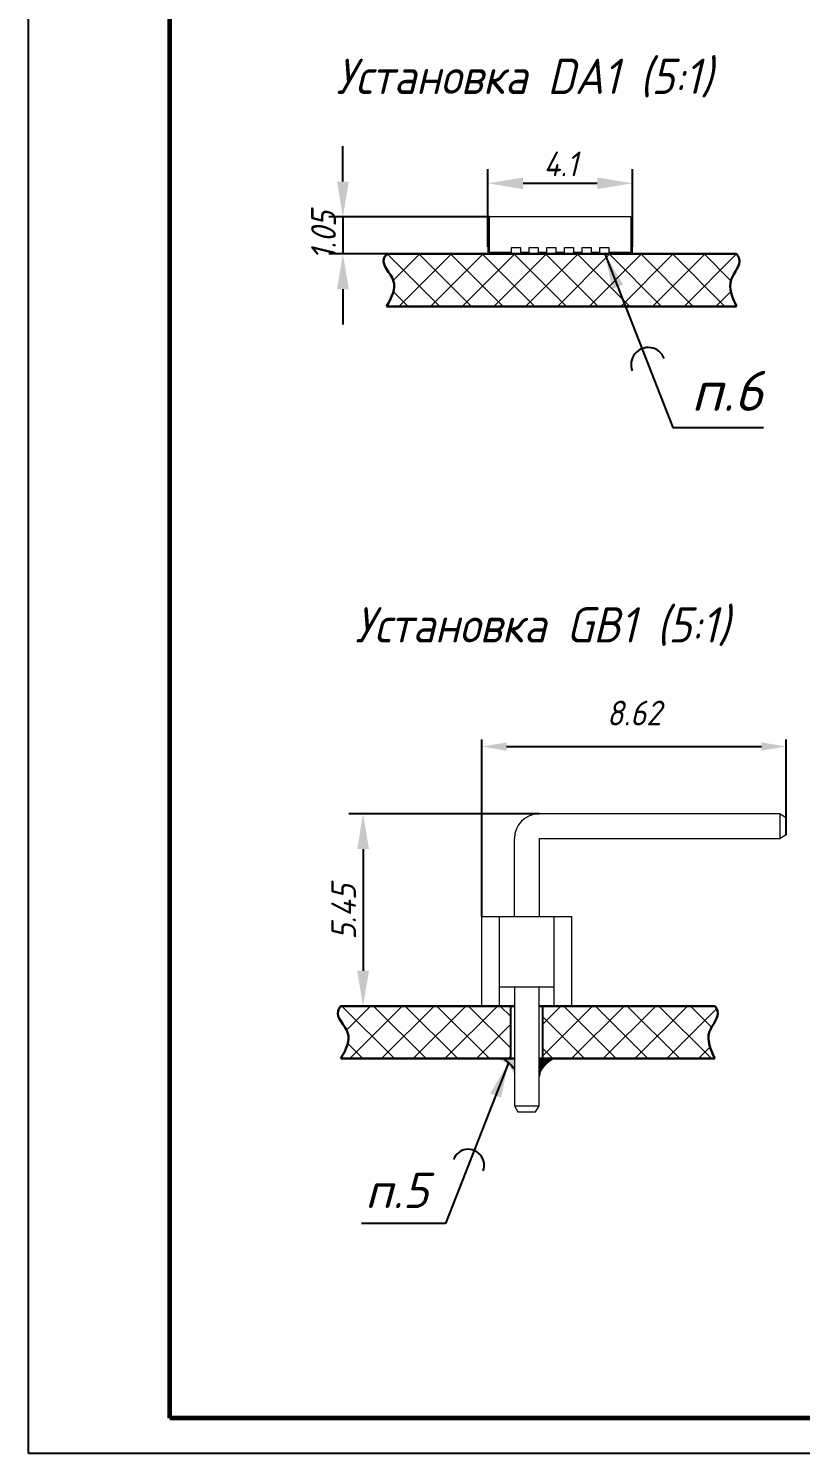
# Model space of a CAD drawing. Header units: millimetres. Extents: x 143 to 740, y 82 to 502.
# Drawn here: x 142.5 to 251.9, y 82 to 284.1 of the extents above; entities that cross this region are included whole.
import ezdxf

# ---------------------------------------------------------------- set-up
doc = ezdxf.new("R2010")
doc.units = ezdxf.units.MM
doc.header["$LTSCALE"] = 0.5
doc.layers.get('0').update_dxf_attribs({"lineweight": 60})
doc.layers.get('Defpoints').update_dxf_attribs({"color": 5})
doc.layers.add('BOTTOM', color=3, linetype='Continuous', lineweight=60)
doc.styles.add('MyStyle', font='isocpeur.ttf', dxfattribs={"oblique": 15})
doc.styles.get("Standard").update_dxf_attribs({"font": 'isocpeui.ttf', "width": 0.9})
doc.styles.add('Шрифт1', font='isocpeur.ttf', dxfattribs={"height": 3.5})
doc.dimstyles.new('ISO-25', dxfattribs={"dimtxt": 3.5, "dimasz": 3.5, "dimexe": 2, "dimexo": 0, "dimgap": 1, "dimtad": 1, "dimtoh": 1, "dimdec": 0, "dimtxsty": 'Standard', "dimcen": 2.5, "dimadec": 0, "dimazin": 0, "dimtfac": 1, "dimtdec": 0, "dimtmove": 0, "dimatfit": 3, "dimldrblk": 'DOTSMALL', "dimfxl": 1, "dimarcsym": 0})
doc.dimstyles.new('MY', dxfattribs={"dimtxt": 3.5, "dimasz": 3, "dimexe": 2, "dimexo": 0, "dimgap": 1, "dimtad": 1, "dimzin": 9, "dimdsep": 46, "dimtxsty": 'MyStyle', "dimcen": -1, "dimclrd": 256, "dimclre": 256, "dimclrt": 256, "dimadec": 0, "dimazin": 0, "dimtfac": 1, "dimtmove": 0, "dimatfit": 2, "dimfxl": 1, "dimtolj": 1, "dimtzin": 9, "dimarcsym": 0})
doc.dimstyles.new('Standart', dxfattribs={"dimtxt": 5, "dimasz": 5, "dimexe": 2, "dimexo": 0, "dimgap": 1, "dimtad": 1, "dimtoh": 1, "dimdec": 0, "dimtxsty": 'Standard', "dimcen": 2.5, "dimadec": 0, "dimazin": 0, "dimtfac": 1, "dimtdec": 0, "dimtmove": 0, "dimatfit": 3, "dimldrblk": 'DOTSMALL', "dimfxl": 1, "dimarcsym": 0})

# ---------------------------------------------------------------- blocks, each defined once
blk = doc.blocks.new('*D48')
at = {"color": 0, "lineweight": -2, "transparency": 16777216}
for p, q in [((206.7431726562955, 158.1874403170565), (206.7431726562955, 183.2644678070987)), ((210.2431726562955, 182.2644678070987), (246.3431726562955, 182.2644678070987)), ((249.8431726562955, 169.7374403170565), (249.8431726562955, 183.2644678070987))]:
    blk.add_line(p, q, dxfattribs=at)
at = {"color": 0, "transparency": 16777216}
for points in [[(210.2431726562955, 182.847801140432), (210.2431726562955, 181.6811344737654), (206.7431726562955, 182.2644678070987)], [(246.3431726562955, 182.847801140432), (246.3431726562955, 181.6811344737654), (249.8431726562955, 182.2644678070987)]]:
    blk.add_solid(points, dxfattribs=at)
at = {"layer": 'Defpoints', "color": 0, "transparency": 16777216}
for p in [(249.8431726562955, 182.2644678070987), (249.8431726562955, 169.7274403170565), (206.7431726562955, 158.1774403170566)]:
    blk.add_point(p, dxfattribs=at)
at = {"color": 0, "lineweight": -3, "transparency": 16777216, "insert": (228.2931726562955, 187.0144678070987), "char_height": 3.5, "attachment_point": 5}
blk.add_mtext('8.62', dxfattribs=at)
blk = doc.blocks.new('_DotSmall')
at = {"color": 0, "linetype": 'ByBlock', "const_width": 0.5}
blk.add_lwpolyline([(-0.0625, 0, 1), (0.0625, 0, 1)], format="xyb", close=True, dxfattribs=at)
blk = doc.blocks.new('*D49')
at = {"color": 0, "lineweight": -2, "transparency": 16777216}
for p, q in [((214.8431726562955, 172.7274403170566), (187.9018251042631, 172.7274403170566)), ((189.9018251042631, 167.7274403170566), (189.9018251042631, 150.4774403170566)), ((206.7431726562955, 145.4774403170566), (187.9018251042631, 145.4774403170566))]:
    blk.add_line(p, q, dxfattribs=at)
at = {"color": 0, "transparency": 16777216}
for points in [[(189.0684917709297, 167.7274403170566), (190.7351584375964, 167.7274403170566), (189.9018251042631, 172.7274403170566)], [(189.0684917709297, 150.4774403170566), (190.7351584375964, 150.4774403170566), (189.9018251042631, 145.4774403170566)]]:
    blk.add_solid(points, dxfattribs=at)
at = {"layer": 'Defpoints', "color": 0, "transparency": 16777216}
for p in [(214.8431726562955, 172.7274403170566), (189.9018251042631, 145.4774403170566), (206.7431726562955, 145.4774403170566)]:
    blk.add_point(p, dxfattribs=at)
at = {"color": 0, "lineweight": -3, "transparency": 16777216, "insert": (187.151825104263, 158.827031250499), "char_height": 5, "attachment_point": 5, "rotation": 90}
blk.add_mtext('{\\H0.7x;5.45}', dxfattribs=at)
blk = doc.blocks.new('*D50')
at = {"color": 0, "lineweight": -2, "transparency": 16777216}
for p, q in [((207.5688060147039, 253.0947362001019), (207.5688060147039, 264.108006654368)), ((228.0688060147045, 253.0947362001019), (228.0688060147045, 264.108006654368)), ((212.5688060147039, 262.108006654368), (223.0688060147045, 262.108006654368))]:
    blk.add_line(p, q, dxfattribs=at)
at = {"color": 0, "transparency": 16777216}
for points in [[(212.5688060147039, 262.9413399877013), (212.5688060147039, 261.2746733210347), (207.5688060147039, 262.108006654368)], [(223.0688060147045, 262.9413399877013), (223.0688060147045, 261.2746733210347), (228.0688060147045, 262.108006654368)]]:
    blk.add_solid(points, dxfattribs=at)
at = {"layer": 'Defpoints', "color": 0, "transparency": 16777216}
for p in [(228.0688060147045, 262.108006654368), (207.5688060147039, 253.0947362001019), (228.0688060147045, 253.0947362001019)]:
    blk.add_point(p, dxfattribs=at)
at = {"color": 0, "lineweight": -3, "transparency": 16777216, "insert": (217.901557322507, 264.858006654368), "char_height": 5, "attachment_point": 5}
blk.add_mtext('{\\H0.7x;4.1}', dxfattribs=at)
blk = doc.blocks.new('*D51')
at = {"color": 0, "lineweight": -2, "transparency": 16777216}
for p, q in [((187.0458620024217, 262.3573932423177), (187.0458620024217, 267.3573932423177)), ((207.8188060147039, 257.3573932423177), (185.0458620024217, 257.3573932423177)), ((187.0458620024217, 257.3573932423177), (187.0458620024217, 252.0947362001019)), ((207.5688060147039, 252.0947362001019), (185.0458620024217, 252.0947362001019)), ((187.0458620024217, 247.0947362001019), (187.0458620024217, 242.0947362001019))]:
    blk.add_line(p, q, dxfattribs=at)
at = {"color": 0, "lineweight": -3, "transparency": 16777216}
for points in [[(186.2125286690884, 262.3573932423177), (187.8791953357551, 262.3573932423177), (187.0458620024217, 257.3573932423177)], [(186.2125286690884, 247.0947362001019), (187.8791953357551, 247.0947362001019), (187.0458620024217, 252.0947362001019)]]:
    blk.add_solid(points, dxfattribs=at)
at = {"layer": 'Defpoints', "color": 0, "lineweight": -3, "transparency": 16777216}
for p in [(207.8188060147039, 257.3573932423177), (187.0458620024217, 252.0947362001019), (207.5688060147039, 252.0947362001019)]:
    blk.add_point(p, dxfattribs=at)
at = {"color": 0, "lineweight": -3, "transparency": 16777216, "insert": (184.2958620024217, 254.7260647212098), "char_height": 5, "attachment_point": 5, "rotation": 90}
blk.add_mtext('{\\H0.7x;1.05}', dxfattribs=at)

msp = doc.modelspace()

# ---------------------------------------------------------------- hatches: boundary and pattern name
at = {"lineweight": 0}
h = msp.add_hatch(dxfattribs=at)
h.set_pattern_fill('ANSI37', color=256)
h.set_pattern_definition([(45, (112.5521939935732, 112.8324738309689), (-2.245064030267288, 2.245064030267288), []), (135, (112.5521939935732, 112.8324738309689), (-2.245064030267288, -2.245064030267288), [])])
edge = h.paths.add_edge_path()
edge.add_line((217.8188513127501, 244.644736988157), (242.8188513127501, 244.6447378109333))
edge.add_spline(control_points=[(242.8188513127501, 244.6447378109333), (242.2095405512281, 245.9310921725875), (241.1092656447377, 248.25395189272), (243.7492802027537, 250.7204452920953), (242.9750171300294, 251.8640723102726), (242.8188511225746, 252.0947376638687)], knot_values=[0, 0, 0, 0, 3.901787663477185, 7.045729909405215, 7.840066164668798, 7.840066164668798, 7.840066164668798, 7.840066164668798], degree=3, periodic=0)
edge.add_line((242.8188512635844, 252.0947374506117), (217.8188513127501, 252.0947368108249))
edge.add_line((217.8188513127501, 252.0947368108249), (193.2188513002875, 252.0947361812748))
edge.add_spline(control_points=[(193.2188513127501, 252.0947362001019), (193.061998212634, 251.8635179952948), (192.2446092609164, 250.6585994702199), (195.2420864749394, 248.2260147182865), (193.9223758662269, 245.8900276113364), (193.2188513127501, 244.6447362001019)], knot_values=[0, 0, 0, 0, 0.7943362552635832, 4.139425223477505, 7.958648658845602, 7.958648658845602, 7.958648658845602, 7.958648658845602], degree=3, periodic=0)
edge.add_line((193.2188513127501, 244.6447362001019), (217.8188513127501, 244.644736988157))
h = msp.add_hatch(dxfattribs=at)
h.set_pattern_fill('ANSI37', color=256)
h.set_pattern_definition([(45, (822.0378205155239, -58.62028516389773), (-2.245064030267288, 2.245064030267288), []), (135, (822.0378205155239, -58.62028516389773), (-2.245064030267288, -2.245064030267288), [])])
edge = h.paths.add_edge_path()
edge.add_spline(control_points=[(186.7431726562954, 145.4774403170566), (186.5863195561793, 145.2462221122495), (185.7689306044617, 144.0413035871746), (188.7664078184847, 141.6087188352411), (187.4466972097723, 139.2727317282911), (186.7431726562954, 138.0274403170566)], knot_values=[0, 0, 0, 0, 0.7943362552635832, 4.139425223477505, 7.958648658845602, 7.958648658845602, 7.958648658845602, 7.958648658845602], degree=3, periodic=0)
edge.add_line((186.7431726562955, 138.0274403170566), (210.7943392572761, 138.02744108753))
edge.add_line((210.7943392572761, 138.02744108753), (210.7943392572761, 145.4774409137342))
edge.add_line((210.7943392572761, 145.4774409137342), (209.2431726562955, 145.4774408740376))
edge.add_line((209.2431726562955, 145.4774408740376), (209.2431726562955, 145.4774403170566))
edge.add_line((209.2431726562955, 145.4774403170566), (206.7431726562955, 145.4774403170566))
edge.add_line((206.7431726562955, 145.4774403170566), (186.7431726435278, 145.4774402982295))
edge = h.paths.add_edge_path()
edge.add_spline(control_points=[(239.7431726562954, 138.027442014899), (239.1338618947734, 139.3137963765532), (238.0335869882831, 141.6366560966856), (240.6736015462989, 144.103149496061), (239.8993384735748, 145.2467765142383), (239.7431724661199, 145.4774418678343)], knot_values=[0, 0, 0, 0, 3.901787663477185, 7.045729909405215, 7.840066164668798, 7.840066164668798, 7.840066164668798, 7.840066164668798], degree=3, periodic=0)
edge.add_line((239.7431726104495, 145.4774416545774), (219.4431726562955, 145.4774411350705))
edge.add_line((219.4431726562955, 145.4774411350705), (219.4431726562955, 145.4774403170566))
edge.add_line((219.4431726562955, 145.4774403170566), (216.9431726562955, 145.4774403170566))
edge.add_line((216.9431726562955, 145.4774403170566), (215.3182707033111, 145.4774408589174))
edge.add_line((215.3182707033111, 145.4774408589174), (215.3182707033111, 138.027441232453))
edge.add_line((215.3182707033111, 138.027441232453), (239.7431726562954, 138.027442014899))
h = msp.add_hatch(color=256)
h.dxf.hatch_style = 1
edge = h.paths.add_edge_path()
edge.add_line((211.3431726562955, 138.0274411051117), (208.8264437035277, 138.0246047957044))
edge.add_arc((207.9099451315149, 134.5470794120378), 3.596269237216128, 16.551857714373227, 75.2354782247042, ccw=False)
edge.add_line((211.3571931830402, 135.5715955406577), (211.3431726562955, 138.0274411051117))
h = msp.add_hatch(color=256)
h.dxf.hatch_style = 1
edge = h.paths.add_edge_path()
edge.add_line((217.0816466272809, 138.0154911493482), (214.8431726562955, 138.0274412172334))
edge.add_line((214.8431726562955, 138.0274412172334), (214.8510546755524, 135.5517718494125))
edge.add_arc((218.9734755114162, 134.0610532776112), 4.383673734241315, 115.5667567346853, 160.1193802779348, ccw=False)

# ---------------------------------------------------------------- linework, layer by layer
for p, q in [((162.5070646535478, 87.04774024801281), (162.507064653548, 497.0477402480128)), ((734.5070646535478, 87.0477402480128), (162.5070646535478, 87.04774024801281))]:
    msp.add_line(p, q)
at = {"color": 7, "linetype": 'Continuous', "lineweight": 15}
for p, q in [((207.8188060147039, 252.3573932423177), (207.8188060147039, 257.3573932423177)), ((227.8188060147045, 257.3573932423177), (207.8188060147039, 257.3573932423177)), ((227.8188060147045, 257.3573932423177), (227.8188060147045, 252.3573932423177)), ((207.5688060147039, 253.0947362001019), (207.5688060147039, 252.0947362001019)), ((207.5688060147039, 253.0947362001019), (207.8188060147039, 253.0947362001019)), ((210.9438060147044, 252.9892038634808), (212.1938060147044, 252.9892038634808)), ((210.9438060147044, 252.0947364929561), (210.9438060147044, 252.9892038634808)), ((212.1938060147044, 252.9892038634808), (212.1938060147044, 252.0947365249455)), ((213.4438060147045, 252.9892038634808), (214.6938060147045, 252.9892038634808)), ((213.4438060147045, 252.0947365569348), (213.4438060147045, 252.9892038634808)), ((214.6938060147045, 252.9892038634808), (214.6938060147045, 252.0947365889241)), ((215.9438060147045, 252.9892038634808), (217.1938060147044, 252.9892038634808)), ((215.9438060147045, 252.0947366209135), (215.9438060147045, 252.9892038634808)), ((217.1938060147044, 252.9892038634808), (217.1938060147044, 252.0947366529028)), ((218.4438060147044, 252.9892038634808), (219.6938060147044, 252.9892038634808)), ((218.4438060147044, 252.0947366848922), (218.4438060147044, 252.9892038634808)), ((219.6938060147044, 252.9892038634808), (219.6938060147044, 252.0947367168815)), ((220.9438060147044, 252.9892038634808), (222.1938060147044, 252.9892038634808)), ((220.9438060147044, 252.0947367488708), (220.9438060147044, 252.9892038634808)), ((222.1938060147044, 252.9892038634808), (222.1938060147044, 252.0947367808602)), ((223.4438060147044, 252.9892038634808), (224.6938060147044, 252.9892038634808)), ((223.4438060147044, 252.0947368128495), (223.4438060147044, 252.9892038634808)), ((224.6938060147044, 252.9892038634808), (224.6938060147044, 252.0947368448388)), ((227.8188060147045, 253.1073932423177), (228.0688060147045, 253.1073932423177)), ((228.0688060147045, 252.1073932423177), (228.0688060147045, 253.1073932423177)), ((207.5688060147039, 252.0947362001019), (209.818806014704, 252.0947362001019)), ((207.8188060147039, 252.3573932423177), (210.9438060147044, 252.3573932423177)), ((209.818806014704, 252.0947362001019), (209.818806014704, 252.3573932423177)), ((212.1938060147044, 252.3573932423177), (213.4438060147045, 252.3573932423177)), ((212.1938060147045, 252.1073932423177), (213.4438060147045, 252.1073932423177)), ((214.6938060147045, 252.3573932423177), (215.9438060147045, 252.3573932423177)), ((214.6938060147045, 252.1073932423177), (215.9438060147045, 252.1073932423177)), ((217.1938060147044, 252.3573932423177), (218.4438060147044, 252.3573932423177)), ((217.1938060147044, 252.1073932423177), (218.4438060147044, 252.1073932423177)), ((219.6938060147044, 252.3573932423177), (220.9438060147044, 252.3573932423177)), ((219.6938060147044, 252.1073932423177), (220.9438060147044, 252.1073932423177)), ((222.1938060147044, 252.3573932423177), (223.4438060147044, 252.3573932423177)), ((222.1938060147044, 252.1073932423177), (223.4438060147044, 252.1073932423177)), ((224.6938060147044, 252.3573932423177), (227.8188060147045, 252.3573932423177)), ((225.8188060147045, 252.3573932423177), (225.8188060147045, 252.1073932423177)), ((225.8188060147045, 252.1073932423177), (228.0688060147045, 252.1073932423177)), ((248.9771472525111, 172.7274403170566), (214.8431726562955, 172.7274403170566)), ((248.9771472525111, 169.2274403170566), (248.9771472525111, 172.7274403170566)), ((248.9771472525111, 172.7274403170566), (249.8431726562955, 172.2274403170566)), ((249.8431726562955, 172.2274403170566), (249.8431726562955, 169.7274403170565)), ((249.8431726562955, 169.7274403170565), (248.9771472525111, 169.2274403170565)), ((211.3431726562955, 158.1774403170566), (211.3431726562955, 169.2274403170566)), ((214.8431726562955, 169.2274403170566), (214.8431726562955, 158.1774403170566)), ((214.8431726562955, 169.2274403170565), (248.9771472525111, 169.2274403170565)), ((206.7431726562955, 158.1774403170566), (209.2431726562955, 158.1774403170566)), ((206.7431726562955, 145.4774403170566), (206.7431726562955, 158.1774403170566)), ((209.2431726562955, 148.1774403170565), (209.2431726562955, 158.1774403170566)), ((209.2431726562955, 158.1774403170566), (216.9431726562955, 158.1774403170566)), ((216.9431726562955, 158.1774403170566), (216.9431726562955, 148.1774403170565)), ((216.9431726562955, 158.1774403170566), (219.4431726562955, 158.1774403170566)), ((219.4431726562955, 158.1774403170566), (219.4431726562955, 145.4774403170566)), ((209.2431726562955, 148.1774403170565), (216.9431726562955, 148.1774403170565)), ((209.2431726562955, 145.4774403170566), (209.2431726562955, 148.1774403170565)), ((211.3431726562955, 148.1774403170565), (211.3431726562955, 131.343465720841)), ((214.8431726562955, 131.343465720841), (214.8431726562955, 148.1774403170565)), ((216.9431726562955, 148.1774403170565), (216.9431726562955, 145.4774403170566)), ((206.7431726562955, 145.4774403170566), (209.2431726562955, 145.4774403170566)), ((216.9431726562955, 145.4774403170566), (219.4431726562955, 145.4774403170566)), ((211.3431726562955, 131.343465720841), (214.8431726562955, 131.343465720841)), ((211.3431726562955, 131.343465720841), (211.8431726562955, 130.4774403170566)), ((214.3431726562955, 130.4774403170566), (214.8431726562955, 131.343465720841)), ((211.8431726562955, 130.4774403170566), (214.3431726562955, 130.4774403170566))]:
    msp.add_line(p, q, dxfattribs=at)
at = {"color": 7, "linetype": 'Continuous', "lineweight": -3}
for p, q in [((233.7925729175662, 227.4715137468216), (246.6317425865018, 227.4715137468216)), ((201.5802942959564, 114.6494845660334), (189.6921742321272, 114.6494845660334))]:
    msp.add_line(p, q, dxfattribs=at)
at = {"lineweight": -3}
for p, q in [((210.7943392572761, 145.4728589231026), (210.7943392572761, 137.9956186598947)), ((215.3182707033111, 145.4728589231026), (215.3182707033111, 138.0451372228335))]:
    msp.add_line(p, q, dxfattribs=at)
at = {"color": 7, "lineweight": -3}
for centre, radius, start, end in [((230.2999125418907, 236.401010081488), 2.43, 21.36232875795348, 201.3623287579535), ((204.8142390882485, 122.9175367277616), 2.25, 338.6376712420438, 158.6376712420438)]:
    msp.add_arc(centre, radius, start, end, dxfattribs=at)
at = {"color": 7, "linetype": 'Continuous', "lineweight": 15}
msp.add_arc((214.8431726562955, 169.2274403170565), 3.500000000000014, 90, 180, dxfattribs=at)
at = {"lineweight": -3}
for centre, radius, start, end in [((206.4241280447122, 133.0096942953579), 6.042728063099311, 35.51499790789571, 56.16012159223983), ((217.7061102848542, 135.5038366831853), 2.855457986447511, 117.8991618862707, 179.0381186687583)]:
    msp.add_arc(centre, radius, start, end, dxfattribs=at)
at = {"color": 7, "lineweight": 30}
for points in [[(193.2188513127501, 252.0947362001019), (192.8358010866487, 251.3988607725217), (194.1875652733268, 248.3390644085653), (193.2188513127501, 244.6447362001019)], [(242.8188511225746, 252.0947376638687), (243.201901348676, 251.3988622362886), (242.0559353483272, 248.4712121937159), (242.8188513127501, 244.6447378109333)], [(186.7431726562954, 145.4774403170566), (186.360122430194, 144.7815648894764), (187.7118866168721, 141.72176852552), (186.7431726562954, 138.0274403170566)], [(239.7431724661199, 145.4774418678343), (240.1262226922213, 144.7815664402542), (238.9802566918725, 141.8539163976816), (239.7431726562954, 138.027442014899)]]:
    msp.add_spline(points, degree=3, dxfattribs=at)
at = {"layer": 'BOTTOM', "color": 7, "lineweight": 30}
for p, q in [((217.8188513127501, 252.0947368108249), (193.2188513127501, 252.0947361812748)), ((242.8188513127501, 252.0947374506117), (217.8188513127501, 252.0947368108249)), ((217.8188513127501, 244.644736988157), (193.2188513127501, 244.6447362001019)), ((242.8188513127501, 244.6447378109333), (217.8188513127501, 244.644736988157)), ((211.3431726562955, 145.4774409277796), (186.7431726562954, 145.4774402982295)), ((239.7431726562954, 145.4774416545774), (214.8431726562955, 145.4774410173497)), ((211.3431726562955, 138.0274411051117), (186.7431726562954, 138.0274403170566)), ((239.7431726562954, 138.027442014899), (214.8431726562955, 138.0274412172334))]:
    msp.add_line(p, q, dxfattribs=at)
at = {"layer": 'Defpoints'}
for p, q in [((142.5070646535478, 82.04774024801281), (142.5070646535478, 502.0477402480128)), ((739.5070646535478, 82.04774024801281), (142.5070646535478, 82.04774024801281))]:
    msp.add_line(p, q, dxfattribs=at)

# ---------------------------------------------------------------- texts
at = {"char_height": 5, "attachment_point": 1}
for s, insert in [('Установка DA1 (5:1)', (186.1049743884587, 279.769309860238)), ('Установка GB1 (5:1)', (188.7748048819067, 202.0158170745922))]:
    msp.add_mtext_dynamic_manual_height_columns(s, width=100.1689048415283, gutter_width=50, heights=[0], dxfattribs=dict(at, insert=insert))
at = {"color": 7, "lineweight": -3, "style": 'Шрифт1'}
for s, insert, char_height, attachment_point in [('{\\fISOCPEUR|b0|i1|c204|p34;п.6}', (236.3927501574356, 229.8458086453586), 5.67, 7), ('{\\fISOCPEUR|b0|i1|c204|p34;п.5}', (199.1727227775589, 116.8479057683825), 5, 9)]:
    msp.add_mtext(s, dxfattribs=dict(at, insert=insert, char_height=char_height, attachment_point=attachment_point))

# ---------------------------------------------------------------- dimensions: what is measured, and where the dimension line sits
at = {"lineweight": -3}
for base, p1, p2, text, picture, middle in [((187.0458620024217, 252.0947362001019), (207.8188060147039, 257.3573932423177), (207.5688060147039, 252.0947362001019), '{\\H0.7x;1.05}', '*D51', (187.0458620024217, 254.7260647212098)), ((189.9018251042631, 145.4774403170566), (214.8431726562955, 172.7274403170566), (206.7431726562955, 145.4774403170566), '{\\H0.7x;5.45}', '*D49', (189.901825104263, 158.827031250499))]:
    dim = msp.add_linear_dim(base=base, p1=p1, p2=p2, angle=90, text=text, dimstyle='Standart', dxfattribs=at)
    dim.commit()
    dim.dimension.update_dxf_attribs({"geometry": picture, "text_midpoint": middle, "dimtype": 160})
dim = msp.add_linear_dim(base=(228.0688060147045, 262.108006654368), p1=(207.5688060147039, 253.0947362001019), p2=(228.0688060147045, 253.0947362001019), text='{\\H0.7x;4.1}', dimstyle='Standart', dxfattribs=at)
dim.commit()
dim.dimension.update_dxf_attribs({"geometry": '*D50', "text_midpoint": (217.901557322507, 262.108006654368), "dimtype": 160})
dim = msp.add_linear_dim(base=(249.8431726562955, 182.2644678070987), p1=(206.7431726562955, 158.1774403170566), p2=(249.8431726562955, 169.7274403170565), text='8.62', dimstyle='ISO-25', override={"dimtxt": 3.5, "dimasz": 3.5, "dimexe": 1, "dimexo": 0.01, "dimgap": 3, "dimtih": 1, "dimtoh": 1, "dimlfac": 0.1, "dimzin": 0, "dimadec": 2, "dimtdec": 3, "dimtzin": 0}, dxfattribs=at)
dim.commit()
dim.dimension.update_dxf_attribs({"geometry": '*D48', "text_midpoint": (228.2931726562955, 187.0144678070987)})

# ---------------------------------------------------------------- leaders
at = {"color": 7, "lineweight": -3}
for points in [[(224.161086112756, 252.0958163901301), (233.7925729175662, 227.4715137468216)], [(210.4983376337436, 137.4497647913191), (201.5802942959564, 114.6494845660334)]]:
    msp.add_leader(points, dimstyle='MY', override={"dimasz": 5, "dimpost": '|0,5'}, dxfattribs=at)

doc.saveas('drawing.dxf')
